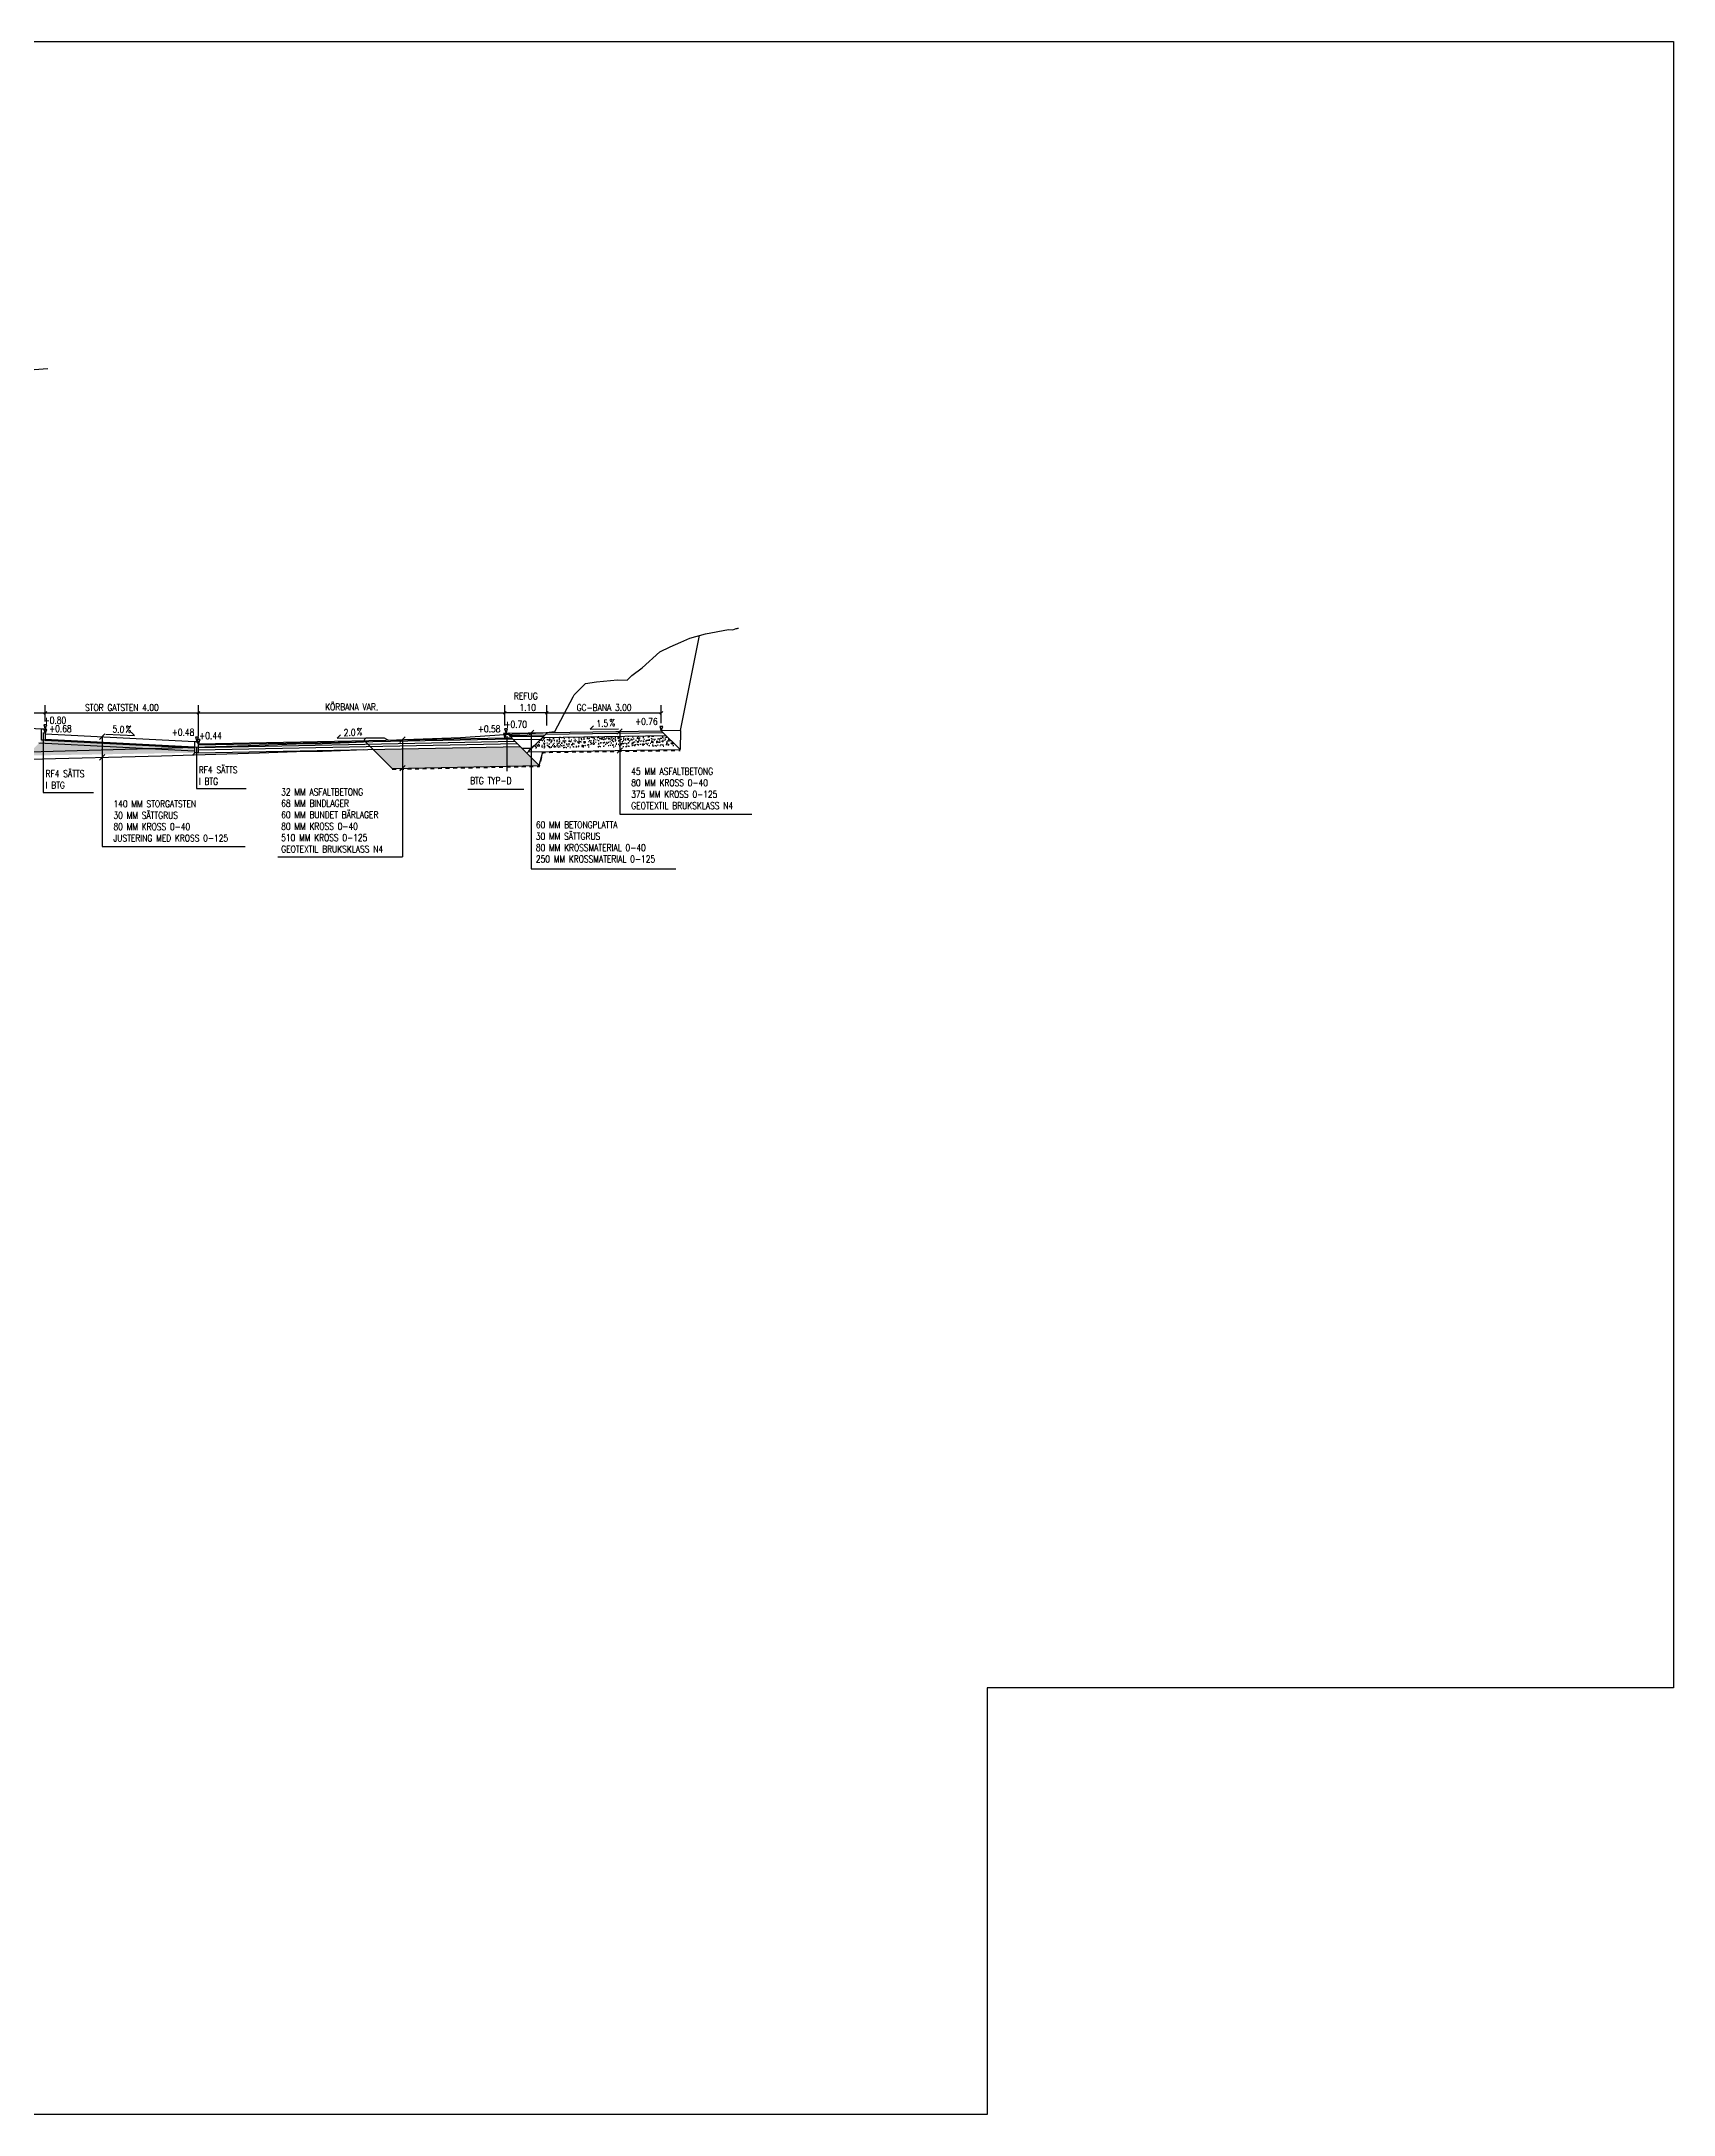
# Model space of a CAD drawing. Header units: metres. Extents: x 148130 to 148867, y 6395392 to 6395652.
# Drawn here: x 148759.4 to 148802.2, y 6395398 to 6395452.4 of the extents above; entities that cross this region are included whole.
import ezdxf
from ezdxf.enums import TextEntityAlignment as Align

# ---------------------------------------------------------------- set-up
doc = ezdxf.new("R2010")
doc.units = ezdxf.units.M
doc.linetypes.add('DASHED', pattern=[0.75, 0.5, -0.25])
for name, color, linetype in [('DETALJ', 3, 'Continuous'), ('M-DETALJ', 3, 'Continuous'), ('M-GEOTEXTIL', 1, 'DASHED'), ('M-MÅTTSÄTTNING', 1, 'Continuous'), ('M-TEXT', 1, 'Continuous')]:
    doc.layers.add(name, color=color, linetype=linetype)
doc.layers.add('M-RUTA-500', color=7, linetype='Continuous', plot=False)
doc.styles.add('SIMPLEX8', font='simplex.shx', dxfattribs={"width": 0.8})
doc.linetypes.add('BERG', pattern='A,5,["Y",Standard,S=1,R=180,X=0,Y=0],5', length=10)
doc.dimstyles.new('M-200', dxfattribs={"dimtxt": 0.5, "dimasz": 0.3, "dimexe": 0.2, "dimexo": 0.2, "dimgap": 0.2, "dimtad": 1, "dimzin": 0, "dimdsep": 46, "dimtxsty": 'SIMPLEX8', "dimblk1": 'OBLIQUE', "dimblk2": 'OBLIQUE', "dimsah": 1, "dimcen": 0.18, "dimclrd": 256, "dimclre": 256, "dimclrt": 256, "dimadec": 0, "dimazin": 0, "dimtfac": 1, "dimtofl": 0, "dimtmove": 0, "dimatfit": 3, "dimldrblk": 'OBLIQUE', "dimfxl": 1, "dimtolj": 1, "dimtzin": 0, "dimarcsym": 0})
pattern_1 = [(50, (148744.33532, 6395433.51121), (0.1821847, -0.0159391), [0.01905, -0.20955]), (355, (148744.33532, 6395433.51121), (-0.0352434, 0.1910568), [0.01524, -0.1676406]), (100.45144, (148744.3505, 6395433.50988), (0.1469412, 0.1751178), [0.01619, -0.1780902]), (46.1842, (148744.33532, 6395433.56201), (0.271079, -0.0420423), [0.028575, -0.314325]), (96.6356, (148744.3579, 6395433.5585), (0.2374041, 0.2474261), [0.024285, -0.2671356]), (351.1842, (148744.33532, 6395433.562), (0.2374041, 0.2474261), [0.02286, -0.2514597]), (21, (148744.36072, 6395433.54931), (0.1516144, -0.1022652), [0.01905, -0.20955]), (326, (148744.36072, 6395433.54931), (0.061802, 0.184188), [0.01524, -0.16764]), (71.45144, (148744.37336, 6395433.54079), (0.2134164, 0.0819228), [0.01619, -0.1780899]), (37.5, (148744.33532, 6395433.51121), (0.0030886, 0.08455504), [0, -0.165608, 0, -0.17018, 0, -0.168275]), (7.5, (148744.33532, 6395433.51121), (0.06681966, 0.10018057), [0, -0.097028, 0, -0.161798, 0, -0.064135]), (327.5, (148744.27868, 6395433.51121), (0.1355906, -0.00572874), [0, -0.0635, 0, -0.19812, 0, -0.26289]), (317.5, (148744.25328, 6395433.51121), (0.1481292, 0.0254265), [0, -0.08255, 0, -0.131572, 0, -0.18669])]

# ---------------------------------------------------------------- blocks, each defined once
blk = doc.blocks.new('_OBLIQUE')
at = {"color": 0, "linetype": 'ByBlock'}
blk.add_line((-0.5, -0.5), (0.5, 0.5), dxfattribs=at)
blk = doc.blocks.new('*D89')
at = {"layer": 'Defpoints', "color": 0, "transparency": 16777216}
for p in [(148771.56, 6395434.74), (148763.524, 6395433.93), (148771.56, 6395434.209)]:
    blk.add_point(p, dxfattribs=at)
at = {"layer": 'M-TEXT', "lineweight": -2, "transparency": 16777216}
for p, q in [((148763.524, 6395434.13), (148763.524, 6395434.94)), ((148771.56, 6395434.409), (148771.56, 6395434.94)), ((148763.524, 6395434.74), (148771.56, 6395434.74))]:
    blk.add_line(p, q, dxfattribs=at)
at = {"layer": 'M-TEXT', "lineweight": -2, "transparency": 16777216, "xscale": 0.075, "yscale": 0.075, "zscale": 0.075, "rotation": 180}
blk.add_blockref('_OBLIQUE', (148763.524, 6395434.74), dxfattribs=at)
at = {"layer": 'M-TEXT', "lineweight": -2, "transparency": 16777216, "xscale": 0.075, "yscale": 0.075, "zscale": 0.075}
blk.add_blockref('_OBLIQUE', (148771.56, 6395434.74), dxfattribs=at)
at = {"layer": 'M-TEXT', "transparency": 16777216, "insert": (148767.542, 6395434.897), "char_height": 0.18, "attachment_point": 5, "style": 'SIMPLEX8'}
blk.add_mtext('\\A1;KÖRBANA VAR.', dxfattribs=at)
blk = doc.blocks.new('*D90')
at = {"layer": 'Defpoints', "color": 0, "transparency": 16777216}
for p in [(148759.505, 6395434.312), (148763.524, 6395434.74), (148763.524, 6395433.93)]:
    blk.add_point(p, dxfattribs=at)
at = {"layer": 'M-TEXT', "lineweight": -2, "transparency": 16777216}
for p, q in [((148759.505, 6395434.512), (148759.505, 6395434.94)), ((148763.524, 6395434.13), (148763.524, 6395434.94)), ((148759.505, 6395434.74), (148763.524, 6395434.74))]:
    blk.add_line(p, q, dxfattribs=at)
at = {"layer": 'M-TEXT', "lineweight": -2, "transparency": 16777216, "xscale": 0.075, "yscale": 0.075, "zscale": 0.075, "rotation": 180}
blk.add_blockref('_OBLIQUE', (148759.505, 6395434.74), dxfattribs=at)
at = {"layer": 'M-TEXT', "lineweight": -2, "transparency": 16777216, "xscale": 0.075, "yscale": 0.075, "zscale": 0.075}
blk.add_blockref('_OBLIQUE', (148763.524, 6395434.74), dxfattribs=at)
at = {"layer": 'M-TEXT', "transparency": 16777216, "insert": (148761.514, 6395434.88), "char_height": 0.18, "attachment_point": 5, "style": 'SIMPLEX8'}
blk.add_mtext('\\A1;STOR GATSTEN 4.00', dxfattribs=at)
blk = doc.blocks.new('*D92')
at = {"layer": 'Defpoints', "color": 0, "transparency": 16777216}
for p in [(148759.505, 6395434.74), (148759.505, 6395434.312), (148747.978, 6395433.835)]:
    blk.add_point(p, dxfattribs=at)
at = {"layer": 'M-TEXT', "lineweight": -2, "transparency": 16777216}
for p, q in [((148747.978, 6395434.035), (148747.978, 6395434.94)), ((148759.505, 6395434.512), (148759.505, 6395434.94)), ((148747.978, 6395434.74), (148759.505, 6395434.74))]:
    blk.add_line(p, q, dxfattribs=at)
at = {"layer": 'M-TEXT', "lineweight": -2, "transparency": 16777216, "xscale": 0.075, "yscale": 0.075, "zscale": 0.075, "rotation": 180}
blk.add_blockref('_OBLIQUE', (148747.978, 6395434.74), dxfattribs=at)
at = {"layer": 'M-TEXT', "lineweight": -2, "transparency": 16777216, "xscale": 0.075, "yscale": 0.075, "zscale": 0.075}
blk.add_blockref('_OBLIQUE', (148759.505, 6395434.74), dxfattribs=at)
at = {"layer": 'M-TEXT', "transparency": 16777216, "insert": (148753.742, 6395434.897), "char_height": 0.18, "attachment_point": 5, "style": 'SIMPLEX8'}
blk.add_mtext('\\A1;GRÖNYTA I CIRKULATIONSPLATS 12.00', dxfattribs=at)
blk = doc.blocks.new('*D93')
at = {"layer": 'Defpoints', "color": 0, "transparency": 16777216}
for p in [(148775.664, 6395434.74), (148775.664, 6395434.269), (148772.66, 6395434.209)]:
    blk.add_point(p, dxfattribs=at)
at = {"layer": 'M-TEXT', "lineweight": -2, "transparency": 16777216}
for p, q in [((148772.66, 6395434.409), (148772.66, 6395434.94)), ((148775.664, 6395434.469), (148775.664, 6395434.94)), ((148772.66, 6395434.74), (148775.664, 6395434.74))]:
    blk.add_line(p, q, dxfattribs=at)
at = {"layer": 'M-TEXT', "lineweight": -2, "transparency": 16777216, "xscale": 0.075, "yscale": 0.075, "zscale": 0.075, "rotation": 180}
blk.add_blockref('_OBLIQUE', (148772.66, 6395434.74), dxfattribs=at)
at = {"layer": 'M-TEXT', "lineweight": -2, "transparency": 16777216, "xscale": 0.075, "yscale": 0.075, "zscale": 0.075}
blk.add_blockref('_OBLIQUE', (148775.664, 6395434.74), dxfattribs=at)
at = {"layer": 'M-TEXT', "transparency": 16777216, "insert": (148774.162, 6395434.88), "char_height": 0.18, "attachment_point": 5, "style": 'SIMPLEX8'}
blk.add_mtext('\\A1;GC-BANA 3.00', dxfattribs=at)
blk = doc.blocks.new('KS-B')
at = {"layer": 'DETALJ', "color": 0}
for p, q in [((-20.181, 14.734), (-20.153, 14.815)), ((-20.181, 14.702), (-20.181, 14.731)), ((-20.181, 14.702), (-20.011, 14.702)), ((-20.144, 14.822), (-20.076, 14.822)), ((-20.066, 14.812), (-20.066, 14.752)), ((-20.066, 14.752), (-20.018, 14.736)), ((-20.011, 14.727), (-20.011, 14.702))]:
    blk.add_line(p, q, dxfattribs=at)
for centre, start, end in [((-20.171, 14.731), 161.5651, 180), ((-20.144, 14.812), 90, 161.5651), ((-20.076, 14.812), 0, 90), ((-20.021, 14.727), 360, 71.5651)]:
    blk.add_arc(centre, 0.01, start, end, dxfattribs=at)
blk = doc.blocks.new('*D95')
at = {"layer": 'Defpoints', "color": 0, "transparency": 16777216}
for p in [(148771.56, 6395434.74), (148771.56, 6395434.74), (148772.66, 6395434.209)]:
    blk.add_point(p, dxfattribs=at)
at = {"layer": 'M-TEXT', "lineweight": -2, "transparency": 16777216}
for p, q in [((148772.66, 6395434.409), (148772.66, 6395434.94)), ((148772.66, 6395434.74), (148771.56, 6395434.74))]:
    blk.add_line(p, q, dxfattribs=at)
at = {"layer": 'M-TEXT', "lineweight": -2, "transparency": 16777216, "xscale": 0.075, "yscale": 0.075, "zscale": 0.075, "rotation": 180}
blk.add_blockref('_OBLIQUE', (148771.56, 6395434.74), dxfattribs=at)
at = {"layer": 'M-TEXT', "lineweight": -2, "transparency": 16777216, "xscale": 0.075, "yscale": 0.075, "zscale": 0.075}
blk.add_blockref('_OBLIQUE', (148772.66, 6395434.74), dxfattribs=at)
at = {"layer": 'M-TEXT', "transparency": 16777216, "insert": (148772.11, 6395435.03), "char_height": 0.18, "attachment_point": 5, "style": 'SIMPLEX8'}
blk.add_mtext('\\A1;REFUG\\P 1.10', dxfattribs=at)
blk = doc.blocks.new('*U19')
at = {"layer": 'M-DETALJ', "color": 1}
for p, q in [((-0.261, 0.05), (0.261, 0.05)), ((0.261, 0.05), (0.199, 0.11))]:
    blk.add_line(p, q, dxfattribs=at)
at = {"layer": 'M-DETALJ', "color": 1, "style": 'SIMPLEX8', "width": 0.8}
blk.add_text('%', height=0.125, dxfattribs=at).set_placement((0.094, 0.098))
blk.add_attdef('LUT', text='', height=0.125, dxfattribs=at).set_placement((-0.035, 0.05), align=Align.BOTTOM_CENTER)
blk = doc.blocks.new('*U18')
at = {"layer": 'M-DETALJ', "color": 1}
for q in [(-0.199, 0.11), (0.261, 0.05)]:
    blk.add_line((-0.261, 0.05), q, dxfattribs=at)
at = {"layer": 'M-DETALJ', "color": 1, "style": 'SIMPLEX8', "width": 0.8}
blk.add_text('%', height=0.125, dxfattribs=at).set_placement((0.094, 0.098))
blk.add_attdef('LUT', text='', height=0.125, dxfattribs=at).set_placement((-0.035, 0.05), align=Align.BOTTOM_CENTER)
blk = doc.blocks.new('A$C2C9C39DF')
at = {"layer": 'M-DETALJ', "color": 1, "flags": 128}
blk.add_lwpolyline([(0, -0.148), (0.1, -0.147), (0.1, 0.152), (0.04, 0.152), (0, 0.092), (0, -0.147)], dxfattribs=at)

msp = doc.modelspace()

# ---------------------------------------------------------------- hatches: boundary and pattern name
at = {"layer": 'M-DETALJ'}
h = msp.add_hatch(dxfattribs=at)
h.set_pattern_fill('AR-CONC', color=13, scale=0.001)
h.set_pattern_definition(pattern_1)
h.paths.add_polyline_path([(148759.505, 6395434.022), (148759.505, 6395434.012), (148759.405, 6395434.012), (148759.012, 6395433.62), (148763.423, 6395433.691), (148763.423, 6395433.82)])
h = msp.add_hatch(dxfattribs=at)
h.set_pattern_fill('AR-CONC', color=13, scale=0.001)
h.set_pattern_definition(pattern_1)
h.paths.add_polyline_path([(148771.963, 6395433.857), (148768.106, 6395433.781), (148768.606, 6395433.28), (148772.463, 6395433.357)])
h = msp.add_hatch(dxfattribs=at)
h.set_pattern_fill('AR-CONC', color=13, scale=0.001)
h.set_pattern_definition(pattern_1)
h.paths.add_polyline_path([(148775.787, 6395434.146), (148772.549, 6395434.097), (148772.27, 6395433.818), (148776.058, 6395433.875)])

# ---------------------------------------------------------------- linework, layer by layer
at = {"layer": 'M-DETALJ', "color": 4, "linetype": 'Continuous', "lineweight": -3}
msp.add_line((148757.839, 6395443.646), (148759.574, 6395443.777), dxfattribs=at)
at = {"layer": 'M-DETALJ', "color": 1}
for p, q in [((148772.179, 6395434.147), (148772.321, 6395434.288)), ((148774.496, 6395434.182), (148774.638, 6395434.323)), ((148776.157, 6395433.776), (148775.664, 6395434.269)), ((148776.164, 6395434.279), (148776.157, 6395433.776)), ((148759.333, 6395433.95), (148763.41, 6395433.741)), ((148759.505, 6395434.052), (148763.416, 6395433.85)), ((148759.505, 6395434.022), (148763.414, 6395433.82)), ((148760.924, 6395434.044), (148761.065, 6395434.186)), ((148760.995, 6395434.115), (148760.995, 6395431.23)), ((148763.423, 6395433.691), (148763.423, 6395433.99)), ((148763.423, 6395433.99), (148763.483, 6395433.99)), ((148763.524, 6395433.93), (148763.483, 6395433.99)), ((148763.524, 6395433.898), (148771.759, 6395434.061)), ((148763.524, 6395433.77), (148771.884, 6395433.935)), ((148763.524, 6395433.691), (148763.524, 6395433.93)), ((148763.524, 6395433.69), (148771.963, 6395433.857)), ((148763.526, 6395433.83), (148771.825, 6395433.994)), ((148767.871, 6395434.016), (148768.606, 6395433.28)), ((148768.803, 6395433.965), (148768.944, 6395434.107)), ((148768.873, 6395434.036), (148768.873, 6395430.958)), ((148771.675, 6395434.149), (148772.615, 6395434.163)), ((148771.73, 6395434.12), (148772.584, 6395434.133)), ((148771.73, 6395434.089), (148772.463, 6395433.357)), ((148771.779, 6395434.041), (148772.503, 6395434.052)), ((148772.676, 6395434.224), (148772.135, 6395433.684)), ((148772.168, 6395433.716), (148776.157, 6395433.776)), ((148772.179, 6395433.747), (148772.321, 6395433.888)), ((148772.25, 6395434.218), (148772.25, 6395430.644)), ((148772.463, 6395433.357), (148772.554, 6395433.722)), ((148772.549, 6395434.097), (148775.787, 6395434.146)), ((148772.63, 6395434.178), (148775.708, 6395434.225)), ((148774.505, 6395433.682), (148774.646, 6395433.823)), ((148760.924, 6395433.503), (148761.065, 6395433.644)), ((148763.423, 6395433.691), (148763.373, 6395433.64)), ((148763.524, 6395433.691), (148763.423, 6395433.691)), ((148768.606, 6395433.28), (148772.463, 6395433.357)), ((148768.802, 6395433.215), (148768.944, 6395433.356)), ((148770.585, 6395432.742), (148772.06, 6395432.742)), ((148760.995, 6395431.23), (148764.746, 6395431.23)), ((148765.607, 6395430.958), (148768.873, 6395430.958)), ((148772.25, 6395430.644), (148776.041, 6395430.644))]:
    msp.add_line(p, q, dxfattribs=at)
at = {"layer": 'M-DETALJ'}
for p, q in [((148772.676, 6395434.224), (148775.664, 6395434.269)), ((148776.164, 6395434.279), (148775.664, 6395434.269)), ((148771.66, 6395434.209), (148772.676, 6395434.224))]:
    msp.add_line(p, q, dxfattribs=at)
at = {"layer": 'M-DETALJ', "color": 4, "linetype": 'BERG', "ltscale": 0.1, "flags": 128}
msp.add_lwpolyline([(148772.872, 6395434.255), (148773.348, 6395435.158), (148773.375, 6395435.213), (148773.673, 6395435.514), (148773.964, 6395435.554), (148774.515, 6395435.605), (148774.767, 6395435.595), (148774.887, 6395435.723), (148775.163, 6395435.925), (148775.626, 6395436.346), (148775.893, 6395436.476), (148776.172, 6395436.594), (148776.41, 6395436.704), (148776.82, 6395436.817), (148777.424, 6395436.932), (148777.537, 6395436.916), (148777.63, 6395436.95), (148777.656, 6395436.952), (148777.671, 6395436.961), (148777.689, 6395436.963)], dxfattribs=at)
at = {"layer": 'M-DETALJ', "linetype": 'BERG', "ltscale": 0.1, "flags": 128}
msp.add_lwpolyline([(148776.164, 6395434.279), (148776.663, 6395436.774)], dxfattribs=at)
at = {"layer": 'M-DETALJ', "flags": 128}
msp.add_lwpolyline([(148759.405, 6395434.312), (148755.714, 6395434.525, 0.049876), (148751.738, 6395434.357), (148748.078, 6395433.835)], format="xyb", dxfattribs=at)
at = {"layer": 'M-DETALJ', "color": 4, "flags": 128}
for points in [[(148759.079, 6395433.722), (148762.547, 6395433.816), (148765.117, 6395433.892), (148766.086, 6395433.924), (148766.769, 6395433.937), (148767.478, 6395433.962), (148767.848, 6395433.978)], [(148767.848, 6395433.978), (148767.899, 6395434.064), (148767.92, 6395434.086), (148767.938, 6395434.085), (148767.957, 6395434.084), (148768.398, 6395434.084), (148768.459, 6395434.051), (148768.509, 6395434.026), (148768.928, 6395434.037), (148770.4, 6395434.09), (148771.547, 6395434.17), (148772.565, 6395434.213), (148772.872, 6395434.255)]]:
    msp.add_lwpolyline(points, dxfattribs=at)
at = {"layer": 'M-DETALJ', "color": 1, "flags": 128}
for points in [[(148759.085, 6395433.522), (148762.553, 6395433.616), (148765.123, 6395433.692), (148766.091, 6395433.724), (148766.774, 6395433.738), (148767.485, 6395433.762), (148767.857, 6395433.778)], [(148759.448, 6395434.222), (148759.448, 6395432.648), (148760.773, 6395432.648)], [(148763.467, 6395433.828), (148763.467, 6395432.755), (148764.773, 6395432.755)], [(148772.005, 6395433.814), (148772.27, 6395433.818)], [(148774.576, 6395434.253), (148774.576, 6395432.083), (148778.041, 6395432.083)]]:
    msp.add_lwpolyline(points, dxfattribs=at)
at = {"layer": 'M-DETALJ', "flags": 128}
for points in [[(148759.505, 6395434.192), (148763.423, 6395433.99)], [(148763.524, 6395433.93), (148771.56, 6395434.089)]]:
    msp.add_lwpolyline(points, dxfattribs=at)
at = {"layer": 'M-GEOTEXTIL', "ltscale": 0.1, "flags": 128}
msp.add_lwpolyline([(148768.607, 6395433.26), (148772.471, 6395433.337), (148772.563, 6395433.702), (148776.157, 6395433.756)], dxfattribs=at)
at = {"layer": 'M-MÅTTSÄTTNING'}
for points in [[(148759.545, 6395434.426), (148759.467, 6395434.426), (148759.505, 6395434.312)], [(148759.545, 6395434.306), (148759.467, 6395434.306), (148759.505, 6395434.192)], [(148771.632, 6395434.321), (148771.554, 6395434.321), (148771.592, 6395434.207)], [(148775.704, 6395434.383), (148775.626, 6395434.383), (148775.664, 6395434.269)], [(148763.523, 6395434.105), (148763.445, 6395434.105), (148763.483, 6395433.99)], [(148763.564, 6395434.045), (148763.486, 6395434.045), (148763.524, 6395433.93)], [(148771.6, 6395434.203), (148771.523, 6395434.203), (148771.56, 6395434.089)]]:
    msp.add_lwpolyline(points, close=True, dxfattribs=at)
at = {"layer": 'M-RUTA-500'}
for points in [[(148725.115, 6395409.156), (148725.115, 6395452.359), (148802.215, 6395452.359), (148802.215, 6395409.156), (148784.215, 6395409.156)], [(148784.215, 6395409.156), (148784.215, 6395397.959), (148725.115, 6395397.959), (148725.115, 6395409.156)]]:
    msp.add_lwpolyline(points, dxfattribs=at)
at = {"layer": 'M-TEXT', "color": 1}
msp.add_line((148771.613, 6395434.127), (148771.613, 6395433.213), dxfattribs=at)

# ---------------------------------------------------------------- block references
at = {"xscale": -1}
msp.add_blockref('A$C2C9C39DF', (148759.505, 6395434.169), dxfattribs=at)
at = {"layer": 'M-DETALJ', "color": 1}
msp.add_blockref('KS-B', (148791.742, 6395419.387), dxfattribs=at)
at = {"layer": 'M-TEXT', "xscale": 1.44, "yscale": 1.44, "zscale": 1.44}
for name, p, rotation, values in [('*U19', (148761.464, 6395434.091), 357.0549529208912, {'LUT': '5.0'}), ('*U18', (148767.542, 6395434.01), 1.131415857999668, {'LUT': '2.0'}), ('*U18', (148774.17, 6395434.247), 0.9548412499360666, {'LUT': '1.5'})]:
    msp.add_blockref(name, p, dxfattribs=dict(at, rotation=rotation)).add_auto_attribs(values)

# ---------------------------------------------------------------- texts
at = {"layer": 'M-DETALJ', "color": 1, "style": 'SIMPLEX8', "width": 0.8}
for s, p in [('+0.80', (148759.46, 6395434.455)), ('+0.68', (148759.604, 6395434.233)), ('+0.48', (148762.822, 6395434.142)), ('+0.58', (148770.851, 6395434.23)), ('+0.70', (148771.547, 6395434.35)), ('+0.76', (148774.976, 6395434.425)), ('+0.44', (148763.54, 6395434.052)), ('45 MM ASFALTBETONG', (148774.875, 6395433.115)), ('32 MM ASFALTBETONG', (148765.693, 6395432.575)), ('BTG TYP-D', (148770.648, 6395432.873)), ('80 MM KROSS 0-40', (148774.875, 6395432.815)), ('375 MM KROSS 0-125', (148774.875, 6395432.515)), ('30 MM SÄTTGRUS', (148761.294, 6395431.963)), ('140 MM STORGATSTEN', (148761.294, 6395432.263)), ('68 MM BINDLAGER', (148765.693, 6395432.275)), ('60 MM BUNDET BÄRLAGER', (148765.693, 6395431.975)), ('GEOTEXTIL BRUKSKLASS N4', (148774.875, 6395432.215)), ('JUSTERING MED KROSS 0-125', (148761.294, 6395431.363)), ('80 MM KROSS 0-40', (148761.294, 6395431.663)), ('80 MM KROSS 0-40', (148765.693, 6395431.675)), ('510 MM KROSS 0-125', (148765.693, 6395431.375)), ('30 MM SÄTTGRUS', (148772.373, 6395431.413)), ('60 MM BETONGPLATTA', (148772.373, 6395431.713)), ('GEOTEXTIL BRUKSKLASS N4', (148765.693, 6395431.075)), ('80 MM KROSSMATERIAL 0-40', (148772.373, 6395431.113)), ('250 MM KROSSMATERIAL 0-125', (148772.373, 6395430.813))]:
    msp.add_text(s, height=0.18, dxfattribs=at).set_placement(p)
for s, p in [('RF4 SÄTTS', (148759.512, 6395433.053)), ('I BTG', (148759.512, 6395432.753))]:
    msp.add_text(s, height=0.18, rotation=0, dxfattribs=at).set_placement(p)
at = {"layer": 'M-DETALJ', "color": 1, "insert": (148763.53, 6395433.335), "char_height": 0.18, "width": 1.89257, "attachment_point": 1, "rotation": 0, "style": 'SIMPLEX8'}
msp.add_mtext('RF4 SÄTTS \\PI BTG', dxfattribs=at)

# ---------------------------------------------------------------- dimensions: what is measured, and where the dimension line sits
at = {"layer": 'M-TEXT'}
for base, p1, p2, text, picture, middle in [((148759.505, 6395434.74), (148747.978, 6395433.835), (148759.505, 6395434.312), 'GRÖNYTA I CIRKULATIONSPLATS 12.00', '*D92', (148753.742, 6395434.897)), ((148763.524, 6395434.74), (148759.505, 6395434.312), (148763.524, 6395433.93), 'STOR GATSTEN 4.00', '*D90', (148761.514, 6395434.88)), ((148771.56, 6395434.74), (148763.524, 6395433.93), (148771.56, 6395434.209), 'KÖRBANA VAR.', '*D89', (148767.542, 6395434.897)), ((148771.56, 6395434.74), (148772.66, 6395434.209), (148771.56, 6395434.74), 'REFUG\\P 1.10', '*D95', (148772.11, 6395435.03)), ((148775.664, 6395434.74), (148772.66, 6395434.209), (148775.664, 6395434.269), 'GC-BANA 3.00', '*D93', (148774.162, 6395434.88))]:
    dim = msp.add_linear_dim(base=base, p1=p1, p2=p2, text=text, dimstyle='M-200', override={"dimtxt": 0.18, "dimasz": 0.075, "dimgap": 0.05, "dimarcsym": 2}, dxfattribs=at)
    dim.commit()
    dim.dimension.update_dxf_attribs({"geometry": picture, "text_midpoint": middle})

doc.saveas('drawing.dxf')
